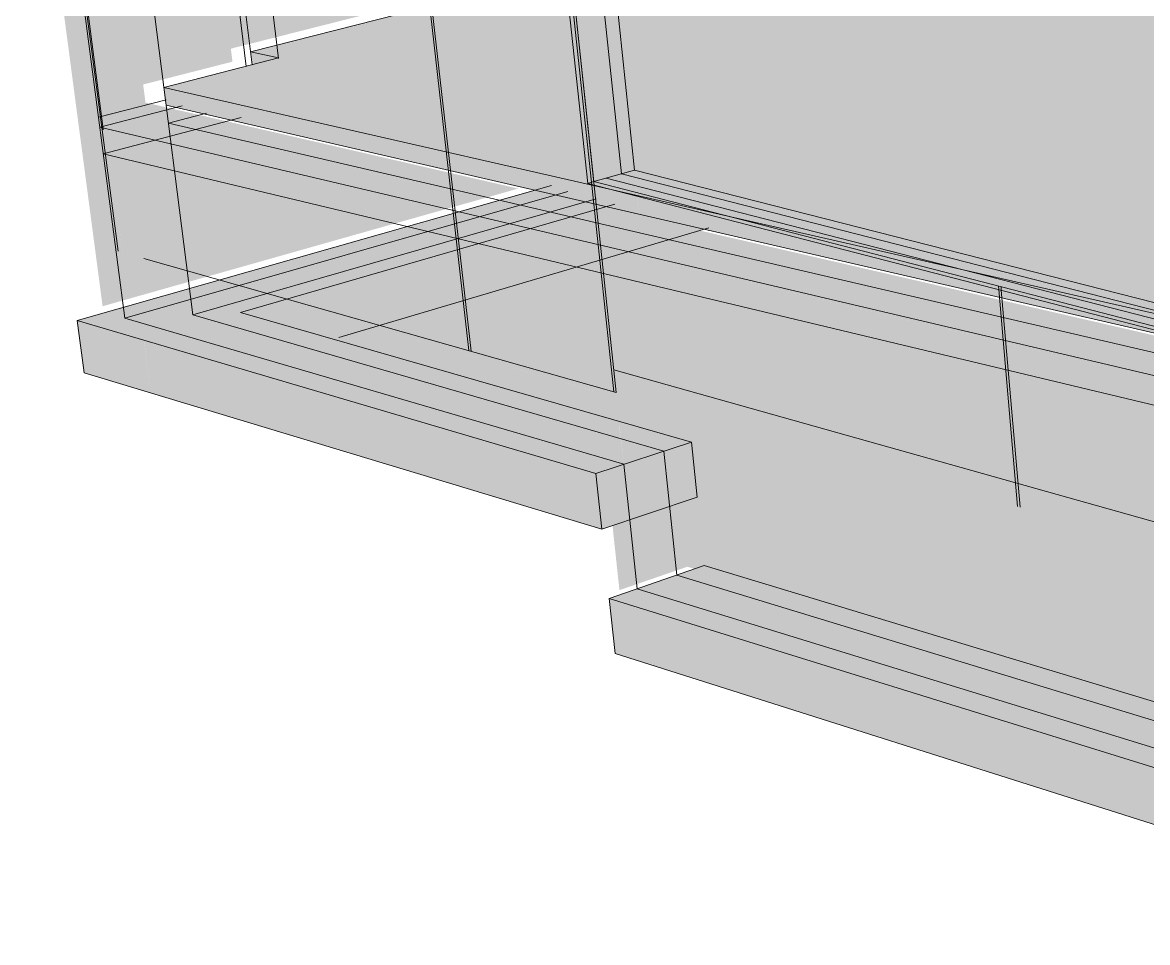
# Model space of a CAD drawing. Header units: inches. Extents: x -8026 to -8021, y -2777 to 2751.
# Drawn here: x -8024.8086 to -8024.6061, y -2776.8424 to -2776.6769 of the extents above; entities that cross this region are included whole.
import ezdxf

# ---------------------------------------------------------------- set-up
doc = ezdxf.new("R2010")
doc.units = ezdxf.units.IN
doc.header["$MEASUREMENT"] = 0
for name, color, linetype, lineweight in [('A-DETL', 90, 'Continuous', 9), ('A-FLOR', 192, 'Continuous', 13), ('C-BLDG-PADS', 91, 'Continuous', 9), ('I-WALL', 2, 'Continuous', 13), ('S-FNDN', 32, 'Continuous', 13)]:
    doc.layers.add(name, color=color, linetype=linetype, lineweight=lineweight)
for name, color, linetype, lineweight, transparency in [('A-WALL-PATT-3', 25, 'Continuous', 13, 0.4), ('C-BLDG-PADS-1', 91, 'Continuous', 9, 0.4), ('I-WALL-1', 2, 'Continuous', 13, 0.4), ('S-FNDN-2', 25, 'Continuous', 13, 0.4)]:
    doc.layers.add(name, color=color, linetype=linetype, lineweight=lineweight, transparency=transparency)

msp = doc.modelspace()

# ---------------------------------------------------------------- hatches: boundary and pattern name
at = {"layer": 'A-WALL-PATT-3'}
h = msp.add_hatch(color=256, dxfattribs=at)
h.paths.add_polyline_path([(-8024.78949, -2776.72661), (-8024.7426, -2776.71334), (-8024.79279, -2776.70131), (-8024.79047, -2776.71906)], flags=0)
h.paths.add_polyline_path([(-8024.79375, -2776.69402), (-8024.7847, -2776.69168), (-8024.78645, -2776.69128), (-8024.78687, -2776.68803), (-8024.77079, -2776.68392), (-8024.77108, -2776.68158), (-8024.76629, -2776.68037), (-8024.77301, -2776.6256), (-8024.80143, -2776.61959), (-8024.80343, -2776.62), (-8024.7939, -2776.69289)], flags=0)
h.paths.add_polyline_path([(-8024.77331, -2776.62318), (-8024.77442, -2776.61412), (-8024.79583, -2776.61845), (-8024.7833, -2776.62108)], flags=0)
h = msp.add_hatch(color=256, dxfattribs=at)
h.paths.add_polyline_path([(-8024.79417, -2776.72794), (-8024.78949, -2776.72661), (-8024.79279, -2776.70131), (-8024.79785, -2776.7001)], flags=0)
h.paths.add_polyline_path([(-8024.7985, -2776.69524), (-8024.79375, -2776.69402), (-8024.80343, -2776.62), (-8024.80859, -2776.6189), (-8024.79881, -2776.69289)], flags=0)
h = msp.add_hatch(color=256, dxfattribs=at)
h.paths.add_polyline_path([(-8024.70496, -2776.74341), (-8024.70728, -2776.72181), (-8024.71196, -2776.72069), (-8024.74769, -2776.73124), (-8024.7054, -2776.74328)], flags=0)
h.paths.add_polyline_path([(-8024.76629, -2776.68037), (-8024.71431, -2776.6672), (-8024.71744, -2776.63823), (-8024.7729, -2776.62647), (-8024.7677, -2776.66889)], flags=0)
h = msp.add_hatch(color=256, dxfattribs=at)
h.paths.add_polyline_path([(-8024.74439, -2776.7314), (-8024.70902, -2776.72092), (-8024.73039, -2776.71579), (-8024.76461, -2776.72563), (-8024.74486, -2776.73126)], flags=0)
h.paths.add_polyline_path([(-8024.70535, -2776.7096), (-8024.70605, -2776.70324), (-8024.7069, -2776.70582), (-8024.71136, -2776.66784), (-8024.76281, -2776.68093), (-8024.7625, -2776.68325), (-8024.78314, -2776.68854), (-8024.78273, -2776.69176), (-8024.70579, -2776.7095)], flags=0)
for points in [[(-8024.7069, -2776.70582), (-8024.70605, -2776.70324), (-8024.71024, -2776.66756), (-8024.71136, -2776.66784), (-8024.70693, -2776.70551)], [(-8024.7426, -2776.71334), (-8024.72575, -2776.70858), (-8024.78687, -2776.69432), (-8024.78687, -2776.69524), (-8024.79359, -2776.69524), (-8024.79279, -2776.70131), (-8024.74816, -2776.71201)], [(-8024.72575, -2776.70858), (-8024.71935, -2776.70676), (-8024.77946, -2776.69289), (-8024.78156, -2776.69289), (-8024.78156, -2776.69524), (-8024.78292, -2776.69524), (-8024.73511, -2776.70639)], [(-8024.79279, -2776.70131), (-8024.79343, -2776.69644), (-8024.7985, -2776.69524), (-8024.79785, -2776.7001)], [(-8024.71372, -2776.711), (-8024.70738, -2776.70918), (-8024.71639, -2776.7071), (-8024.72273, -2776.7089), (-8024.71463, -2776.71078)], [(-8024.73039, -2776.71579), (-8024.71372, -2776.711), (-8024.72273, -2776.7089), (-8024.7394, -2776.71363), (-8024.73317, -2776.71513)], [(-8024.70727, -2776.7204), (-8024.70465, -2776.71962), (-8024.70494, -2776.7169), (-8024.72103, -2776.7131), (-8024.73039, -2776.71579), (-8024.71572, -2776.71931), (-8024.70727, -2776.71931)], [(-8024.54341, -2776.78492), (-8024.53858, -2776.783), (-8024.54, -2776.75975), (-8024.54348, -2776.76106), (-8024.69948, -2776.72368), (-8024.69761, -2776.74147), (-8024.54348, -2776.7849)], [(-8024.78514, -2776.73153), (-8024.7858, -2776.72681), (-8024.79044, -2776.72812), (-8024.79016, -2776.73006), (-8024.78547, -2776.73144)], [(-8024.70032, -2776.75637), (-8024.70126, -2776.74862), (-8024.75259, -2776.73386), (-8024.74439, -2776.7314), (-8024.76461, -2776.72563), (-8024.78514, -2776.73153), (-8024.70215, -2776.75584)], [(-8024.7044, -2776.74861), (-8024.70496, -2776.74341), (-8024.74769, -2776.73124), (-8024.75607, -2776.73372), (-8024.70444, -2776.7486)], [(-8024.53626, -2776.82115), (-8024.53767, -2776.79801), (-8024.5438, -2776.79623), (-8024.54448, -2776.78535), (-8024.54348, -2776.7849), (-8024.69761, -2776.74147), (-8024.69662, -2776.75086), (-8024.69124, -2776.75241), (-8024.6902, -2776.76241), (-8024.70248, -2776.7665), (-8024.70113, -2776.77903), (-8024.68891, -2776.77482), (-8024.53676, -2776.82099)]]:
    msp.add_hatch(color=256, dxfattribs=at).paths.add_polyline_path(points, flags=0)
h = msp.add_hatch(color=256, dxfattribs=at)
h.paths.add_polyline_path([(-8024.78514, -2776.73153), (-8024.73039, -2776.71579), (-8024.7394, -2776.71363), (-8024.7858, -2776.72681), (-8024.78528, -2776.73049)], flags=0)
h.paths.add_polyline_path([(-8024.76726, -2776.68446), (-8024.7625, -2776.68325), (-8024.76281, -2776.68093), (-8024.76754, -2776.68214), (-8024.7674, -2776.68325)], flags=0)
h = msp.add_hatch(color=256, dxfattribs=at)
h.paths.add_polyline_path([(-8024.53668, -2776.78605), (-8024.5369, -2776.78275), (-8024.54167, -2776.78465), (-8024.53828, -2776.78561)], flags=0)
h.paths.add_polyline_path([(-8024.56022, -2776.74305), (-8024.69799, -2776.70752), (-8024.69758, -2776.71139), (-8024.58409, -2776.73755)], flags=0)
h = msp.add_hatch(color=256, dxfattribs=at)
h.paths.add_polyline_path([(-8024.54448, -2776.75535), (-8024.54383, -2776.75535), (-8024.54448, -2776.75519)], flags=0)
h.paths.add_polyline_path([(-8024.67789, -2776.72418), (-8024.67624, -2776.7241), (-8024.67789, -2776.72371)], flags=0)
h = msp.add_hatch(color=256, dxfattribs=at)
h.paths.add_polyline_path([(-8024.53372, -2776.82939), (-8024.5343, -2776.82049), (-8024.68585, -2776.77462), (-8024.69793, -2776.77879), (-8024.53404, -2776.82929)], flags=0)
h.paths.add_polyline_path([(-8024.53598, -2776.79763), (-8024.53668, -2776.78605), (-8024.54175, -2776.78468), (-8024.54274, -2776.78507), (-8024.54207, -2776.79587), (-8024.53653, -2776.79747)], flags=0)
h.paths.add_polyline_path([(-8024.69926, -2776.76637), (-8024.68712, -2776.76231), (-8024.68814, -2776.7524), (-8024.69348, -2776.75086), (-8024.69313, -2776.75402), (-8024.70032, -2776.75637), (-8024.70015, -2776.75803)], flags=0)
at = {"layer": 'C-BLDG-PADS-1'}
h = msp.add_hatch(color=256, dxfattribs=at)
h.paths.add_polyline_path([(-8024.54035, -2776.75405), (-8024.53664, -2776.75268), (-8024.54048, -2776.75178), (-8024.54043, -2776.75268)], flags=0)
h.paths.add_polyline_path([(-8024.79359, -2776.69524), (-8024.78687, -2776.69524), (-8024.78687, -2776.69432), (-8024.78604, -2776.69452), (-8024.78635, -2776.69211), (-8024.79375, -2776.69402)], flags=0)
for points in [[(-8024.78156, -2776.69524), (-8024.78156, -2776.69289), (-8024.77946, -2776.69289), (-8024.7847, -2776.69168), (-8024.78635, -2776.69211), (-8024.78604, -2776.69452), (-8024.78292, -2776.69524)], [(-8024.69763, -2776.71475), (-8024.69798, -2776.71135), (-8024.70573, -2776.70956), (-8024.70536, -2776.71295), (-8024.70209, -2776.71371)], [(-8024.70209, -2776.71758), (-8024.70209, -2776.71371), (-8024.70536, -2776.71295), (-8024.70494, -2776.7169), (-8024.70306, -2776.71735)], [(-8024.54048, -2776.75178), (-8024.54068, -2776.74928), (-8024.58653, -2776.73742), (-8024.68875, -2776.71383), (-8024.69514, -2776.71572), (-8024.54068, -2776.75174)], [(-8024.70902, -2776.72092), (-8024.70727, -2776.7204), (-8024.70727, -2776.71931), (-8024.71572, -2776.71931)]]:
    msp.add_hatch(color=256, dxfattribs=at).paths.add_polyline_path(points, flags=0)
h = msp.add_hatch(color=256, dxfattribs=at)
h.paths.add_polyline_path([(-8024.54383, -2776.75535), (-8024.54035, -2776.75405), (-8024.54048, -2776.75178), (-8024.69514, -2776.71572), (-8024.70016, -2776.7172), (-8024.70003, -2776.71848), (-8024.54448, -2776.75519)], flags=0)
h.paths.add_polyline_path([(-8024.79343, -2776.69644), (-8024.79375, -2776.69402), (-8024.7985, -2776.69524)], flags=0)
h = msp.add_hatch(color=256, dxfattribs=at)
h.paths.add_polyline_path([(-8024.69237, -2776.71598), (-8024.68604, -2776.71411), (-8024.69798, -2776.71135), (-8024.69763, -2776.71475), (-8024.6935, -2776.71572)], flags=0)
h.paths.add_polyline_path([(-8024.70536, -2776.71295), (-8024.70573, -2776.70956), (-8024.70738, -2776.70918), (-8024.71372, -2776.711), (-8024.70616, -2776.71276)], flags=0)
h = msp.add_hatch(color=256, dxfattribs=at)
h.paths.add_polyline_path([(-8024.69734, -2776.71746), (-8024.69237, -2776.71598), (-8024.69763, -2776.71475)], flags=0)
h.paths.add_polyline_path([(-8024.70494, -2776.7169), (-8024.70536, -2776.71295), (-8024.71372, -2776.711), (-8024.72103, -2776.7131), (-8024.70616, -2776.71661)], flags=0)
h = msp.add_hatch(color=256, dxfattribs=at)
h.paths.add_polyline_path([(-8024.54348, -2776.76106), (-8024.54383, -2776.75535), (-8024.54448, -2776.75535), (-8024.54448, -2776.75519), (-8024.67624, -2776.7241), (-8024.67789, -2776.72418), (-8024.67789, -2776.72371), (-8024.70003, -2776.71848), (-8024.69948, -2776.72368), (-8024.54383, -2776.76098)], flags=0)
h.paths.add_polyline_path([(-8024.70728, -2776.72181), (-8024.70754, -2776.71938), (-8024.71196, -2776.72069), (-8024.70907, -2776.72138)], flags=0)
at = {"layer": 'I-WALL-1'}
msp.add_hatch(color=256, dxfattribs=at).paths.add_polyline_path([(-8024.52883, -2776.74669), (-8024.46625, -2776.72364), (-8024.46688, -2776.70877), (-8024.46581, -2776.70839), (-8024.44026, -2776.71407), (-8024.42984, -2776.71023), (-8024.42994, -2776.70678), (-8024.67325, -2776.66038), (-8024.69121, -2776.66498), (-8024.69624, -2776.664), (-8024.7028, -2776.66566), (-8024.69846, -2776.70342), (-8024.52883, -2776.74669)], flags=0)
at = {"layer": 'S-FNDN'}
for points in [[(-8024.78669, -2776.73405), (-8024.78159, -2776.73257), (-8024.79016, -2776.73006), (-8024.79044, -2776.72812), (-8024.79876, -2776.73049), (-8024.78671, -2776.73404)], [(-8024.78545, -2776.74357), (-8024.78671, -2776.73404), (-8024.79876, -2776.73049), (-8024.7975, -2776.73993), (-8024.78579, -2776.74347)], [(-8024.70541, -2776.75803), (-8024.70032, -2776.75637), (-8024.78159, -2776.73257), (-8024.78669, -2776.73405), (-8024.70578, -2776.75792)], [(-8024.70432, -2776.76807), (-8024.70541, -2776.75803), (-8024.78669, -2776.73405), (-8024.78545, -2776.74357), (-8024.70579, -2776.76762)], [(-8024.70432, -2776.76807), (-8024.69926, -2776.76637), (-8024.70032, -2776.75637), (-8024.70541, -2776.75803)], [(-8024.53862, -2776.83156), (-8024.53372, -2776.82939), (-8024.69793, -2776.77879), (-8024.70298, -2776.78053), (-8024.53862, -2776.83155)], [(-8024.53794, -2776.84245), (-8024.53862, -2776.83155), (-8024.70298, -2776.78053), (-8024.70191, -2776.79043), (-8024.53863, -2776.84223)]]:
    msp.add_hatch(color=256, dxfattribs=at).paths.add_polyline_path(points, flags=0)
at = {"layer": 'S-FNDN-2'}
for points in [[(-8024.70579, -2776.70551), (-8024.69846, -2776.70342), (-8024.7028, -2776.66566), (-8024.71024, -2776.66756), (-8024.70603, -2776.70342)], [(-8024.53762, -2776.74826), (-8024.53148, -2776.74601), (-8024.69846, -2776.70342), (-8024.69799, -2776.70752), (-8024.56022, -2776.74305), (-8024.53861, -2776.74803)], [(-8024.70465, -2776.71962), (-8024.69734, -2776.71746), (-8024.69763, -2776.71475), (-8024.70209, -2776.71371), (-8024.70209, -2776.71758), (-8024.70494, -2776.7169), (-8024.70468, -2776.71931)], [(-8024.69948, -2776.72368), (-8024.70016, -2776.7172), (-8024.70754, -2776.71938), (-8024.70728, -2776.72181), (-8024.70356, -2776.7227)], [(-8024.69662, -2776.75086), (-8024.69948, -2776.72368), (-8024.70728, -2776.72181), (-8024.7044, -2776.74861), (-8024.69716, -2776.7507)]]:
    msp.add_hatch(color=256, dxfattribs=at).paths.add_polyline_path(points, flags=0)
h = msp.add_hatch(color=256, dxfattribs=at)
h.paths.add_polyline_path([(-8024.70032, -2776.75637), (-8024.69313, -2776.75402), (-8024.69348, -2776.75086), (-8024.70122, -2776.74864), (-8024.70059, -2776.75402)], flags=0)
h.paths.add_polyline_path([(-8024.69758, -2776.71139), (-8024.69846, -2776.70342), (-8024.70579, -2776.70551), (-8024.70535, -2776.7096), (-8024.7017, -2776.71044)], flags=0)

# ---------------------------------------------------------------- linework, layer by layer
at = {"layer": 'A-DETL'}
for p, q in [((-8024.80421, -2776.62008), (-8024.79138, -2776.718)), ((-8024.80403, -2776.61988), (-8024.79412, -2776.69557)), ((-8024.77562, -2776.62549), (-8024.76831, -2776.68482)), ((-8024.73987, -2776.63373), (-8024.72824, -2776.73593)), ((-8024.73945, -2776.63382), (-8024.72783, -2776.73605)), ((-8024.71321, -2776.63939), (-8024.70603, -2776.70672)), ((-8024.71277, -2776.63948), (-8024.7056, -2776.70683)), ((-8024.79412, -2776.69557), (-8024.79404, -2776.69618)), ((-8024.70353, -2776.70488), (-8024.38718, -2776.78621)), ((-8024.70603, -2776.70672), (-8024.70213, -2776.74335)), ((-8024.7056, -2776.70683), (-8024.7017, -2776.74347)), ((-8024.63292, -2776.72429), (-8024.63286, -2776.72495)), ((-8024.63244, -2776.72442), (-8024.63239, -2776.72507)), ((-8024.63286, -2776.72495), (-8024.62949, -2776.76398)), ((-8024.63239, -2776.72507), (-8024.62901, -2776.76412))]:
    msp.add_line(p, q, dxfattribs=at)
at = {"layer": 'A-FLOR'}
for p, q in [((-8024.78273, -2776.69176), (-8024.53483, -2776.7489)), ((-8024.78232, -2776.69498), (-8024.77545, -2776.69318)), ((-8024.53461, -2776.75266), (-8024.78232, -2776.69498))]:
    msp.add_line(p, q, dxfattribs=at)
at = {"layer": 'C-BLDG-PADS'}
for p, q in [((-8024.77983, -2776.69185), (-8024.79467, -2776.6957)), ((-8024.79404, -2776.70051), (-8024.76921, -2776.69398)), ((-8024.79467, -2776.6957), (-8024.54172, -2776.75531)), ((-8024.54137, -2776.76096), (-8024.79404, -2776.70051))]:
    msp.add_line(p, q, dxfattribs=at)
at = {"layer": 'I-WALL'}
for p, q in [((-8024.71681, -2776.61254), (-8024.70685, -2776.70583)), ((-8024.70078, -2776.7041), (-8024.71043, -2776.61222)), ((-8024.38657, -2776.78455), (-8024.70078, -2776.7041)), ((-8024.70685, -2776.70583), (-8024.70574, -2776.70551)), ((-8024.70685, -2776.70583), (-8024.38333, -2776.78941))]:
    msp.add_line(p, q, dxfattribs=at)
at = {"layer": 'S-FNDN'}
for p, q in [((-8024.77792, -2776.72946), (-8024.79484, -2776.59687)), ((-8024.70798, -2776.6117), (-8024.69841, -2776.70342)), ((-8024.7759, -2776.61419), (-8024.76725, -2776.6845)), ((-8024.76248, -2776.68334), (-8024.77077, -2776.61523)), ((-8024.79016, -2776.73006), (-8024.8046, -2776.62)), ((-8024.70574, -2776.70551), (-8024.71277, -2776.63948)), ((-8024.69624, -2776.664), (-8024.76754, -2776.68214)), ((-8024.76754, -2776.68214), (-8024.7625, -2776.68325)), ((-8024.7625, -2776.68325), (-8024.78314, -2776.68854)), ((-8024.78314, -2776.68854), (-8024.53506, -2776.74514)), ((-8024.7949, -2776.69391), (-8024.78274, -2776.69078)), ((-8024.53483, -2776.7489), (-8024.78273, -2776.69176)), ((-8024.70574, -2776.70551), (-8024.69841, -2776.70342)), ((-8024.69841, -2776.70342), (-8024.38693, -2776.78289)), ((-8024.71334, -2776.70623), (-8024.79876, -2776.73049)), ((-8024.38231, -2776.78894), (-8024.70574, -2776.70551)), ((-8024.71045, -2776.70731), (-8024.79016, -2776.73006)), ((-8024.77792, -2776.72946), (-8024.70533, -2776.70859)), ((-8024.76937, -2776.72904), (-8024.70196, -2776.70955)), ((-8024.75165, -2776.73355), (-8024.68501, -2776.7138)), ((-8024.7017, -2776.74347), (-8024.78672, -2776.71932)), ((-8024.7975, -2776.73993), (-8024.79876, -2776.73049)), ((-8024.79876, -2776.73049), (-8024.70541, -2776.75803)), ((-8024.79016, -2776.73006), (-8024.70032, -2776.75637)), ((-8024.69313, -2776.75402), (-8024.77792, -2776.72946)), ((-8024.68814, -2776.7524), (-8024.76937, -2776.72904)), ((-8024.7975, -2776.73993), (-8024.70432, -2776.76807)), ((-8024.53633, -2776.786), (-8024.70213, -2776.73937)), ((-8024.68814, -2776.7524), (-8024.70541, -2776.75803)), ((-8024.68712, -2776.76231), (-8024.68814, -2776.7524)), ((-8024.6908, -2776.77633), (-8024.69313, -2776.75402)), ((-8024.70032, -2776.75637), (-8024.69793, -2776.77879)), ((-8024.70541, -2776.75803), (-8024.70432, -2776.76807)), ((-8024.70432, -2776.76807), (-8024.68712, -2776.76231)), ((-8024.70298, -2776.78053), (-8024.68585, -2776.77462)), ((-8024.52199, -2776.82421), (-8024.68585, -2776.77462)), ((-8024.53031, -2776.82526), (-8024.6908, -2776.77633)), ((-8024.69793, -2776.77879), (-8024.53724, -2776.8283)), ((-8024.70191, -2776.79043), (-8024.70298, -2776.78053)), ((-8024.70298, -2776.78053), (-8024.53862, -2776.83156)), ((-8024.70191, -2776.79043), (-8024.53794, -2776.84245))]:
    msp.add_line(p, q, dxfattribs=at)

doc.saveas('drawing.dxf')
